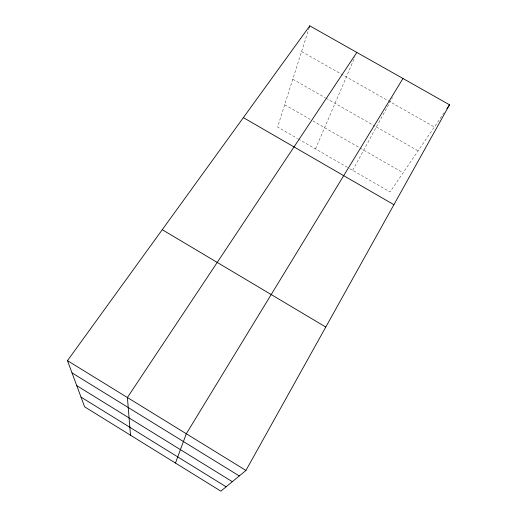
<?xml version="1.0" encoding="UTF-8"?>
<svg xmlns="http://www.w3.org/2000/svg" width="517" height="517" viewBox="0 0 517 517"><rect width="100%" height="100%" fill="white"/><g stroke="black" fill="none" stroke-linecap="round" stroke-linejoin="round"><path stroke-width="0.39" stroke-dasharray="2.58 1.94" d="M309.302 27.362L277.577 127.014L297.585 138.562M315.519 148.922L354.992 56.767M352.633 170.352L392.487 97.61M444.181 112.628L390.038 191.949L349.886 168.762M301.605 51.551L434.383 126.982M292.796 79.217L325.342 97.816M326.033 98.217L374.987 126.193M376.389 126.995L418.104 150.835M284.673 104.731L310.155 119.369M312.908 120.952L403.111 172.788M298.277 138.963L349.201 168.368"/><path stroke-width="0.78" d="M309.302 27.362L309.786 25.85L449.525 104.796L245.937 470.451L220.856 491.15L84.62 406.821L67.475 360.653L309.786 25.85M175.463 463.051L186.301 433.757L402.963 78.494M356.846 52.437L127.402 397.521L130.504 435.224M446.856 108.712L449.525 104.796M243.365 117.624L393.896 204.706M162.254 229.703L325.781 327.041M67.475 360.653L245.937 470.451M72.018 372.88L239.274 475.95M76.762 385.656L232.327 481.682M81.007 397.095L226.123 486.801"/></g></svg>
